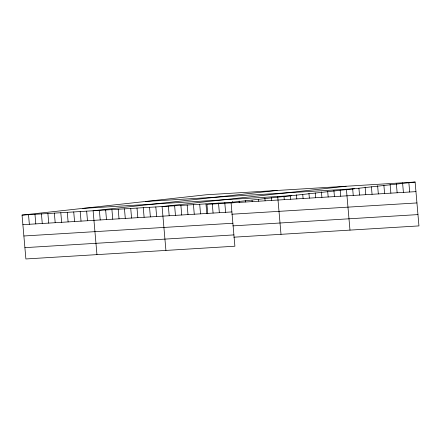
<?xml version="1.0" encoding="UTF-8"?>
<svg xmlns="http://www.w3.org/2000/svg" width="441" height="441" viewBox="0 0 441 441"><rect width="100%" height="100%" fill="white"/><g stroke="black" fill="none" stroke-linecap="round" stroke-linejoin="round"><path stroke-width="0.66" d="M22.05 215.092L231.056 202.347L234.893 246.216L25.887 258.961L22.05 215.092L206.107 194.784L415.113 182.039L418.95 225.908L233.851 237.192M277.168 190.451L93.112 210.759L96.948 254.628M346.141 186.245L162.084 206.553L165.921 250.422M231.056 202.347L415.113 182.039M145.37 201.482L354.371 188.742M82.787 208.389L291.793 195.65M415.951 191.626L206.945 204.365L207.772 213.791M22.888 224.673L231.894 211.928M231.839 214.221L416.938 202.937M23.88 235.985L232.881 223.245M232.859 225.88L417.958 214.596M24.9 247.644L233.901 234.904M408.84 182.425L409.678 192.006M402.572 182.806L403.41 192.386M396.36 183.875L397.143 192.772M390.092 184.255L390.869 193.152M383.879 185.319L384.602 193.533M377.612 185.705L378.328 193.919M371.399 186.769L372.061 194.299M365.131 187.155L365.787 194.679M358.919 188.219L359.52 195.065M352.651 188.599L353.247 195.446M346.439 189.669L349.978 230.114M340.171 190.049L340.711 196.212M333.898 190.435L334.438 196.592M327.691 191.499L328.17 196.973M321.417 191.879L321.897 197.359M315.21 192.949L315.629 197.739M308.937 193.329L309.356 198.119M302.73 194.398L303.088 198.505M296.457 194.779L296.821 198.885M290.25 195.848L290.547 199.266M283.976 196.228L284.28 199.652M277.709 196.609L281.005 234.32M271.309 197.689L271.546 200.429M264.848 198.081L265.085 200.82M258.448 199.161L258.63 201.212M252.048 200.242L252.169 201.609M245.587 200.633L245.709 202M239.127 201.024L239.248 202.397M232.666 201.421L232.787 202.788M224.783 202.733L225.621 212.314M218.516 203.114L219.353 212.694M212.242 203.494L213.08 213.075M205.975 203.88L206.812 213.461M199.701 204.26L200.539 213.841M193.434 204.641L194.272 214.221M187.16 205.026L188.004 214.607M180.893 205.407L181.731 214.988M174.625 205.787L175.463 215.373M168.352 206.173L169.19 215.754M155.811 206.934L156.649 216.52M149.543 207.32L150.381 216.9M143.27 207.7L144.108 217.281M137.002 208.08L137.84 217.667M130.734 208.466L131.572 218.047M124.461 208.847L125.299 218.427M118.194 209.227L119.031 218.813M111.92 209.613L112.758 219.194M105.653 209.993L106.49 219.574M99.379 210.374L100.217 219.96M86.651 211.151L87.489 220.732M80.19 211.548L81.028 221.128M73.73 211.939L74.568 221.52M67.269 212.336L68.107 221.917M60.808 212.727L61.646 222.308M54.353 213.119L55.191 222.705M47.893 213.516L48.731 223.096M41.432 213.907L42.27 223.488M34.971 214.304L35.809 223.885M28.511 214.695L29.349 224.276"/></g></svg>
